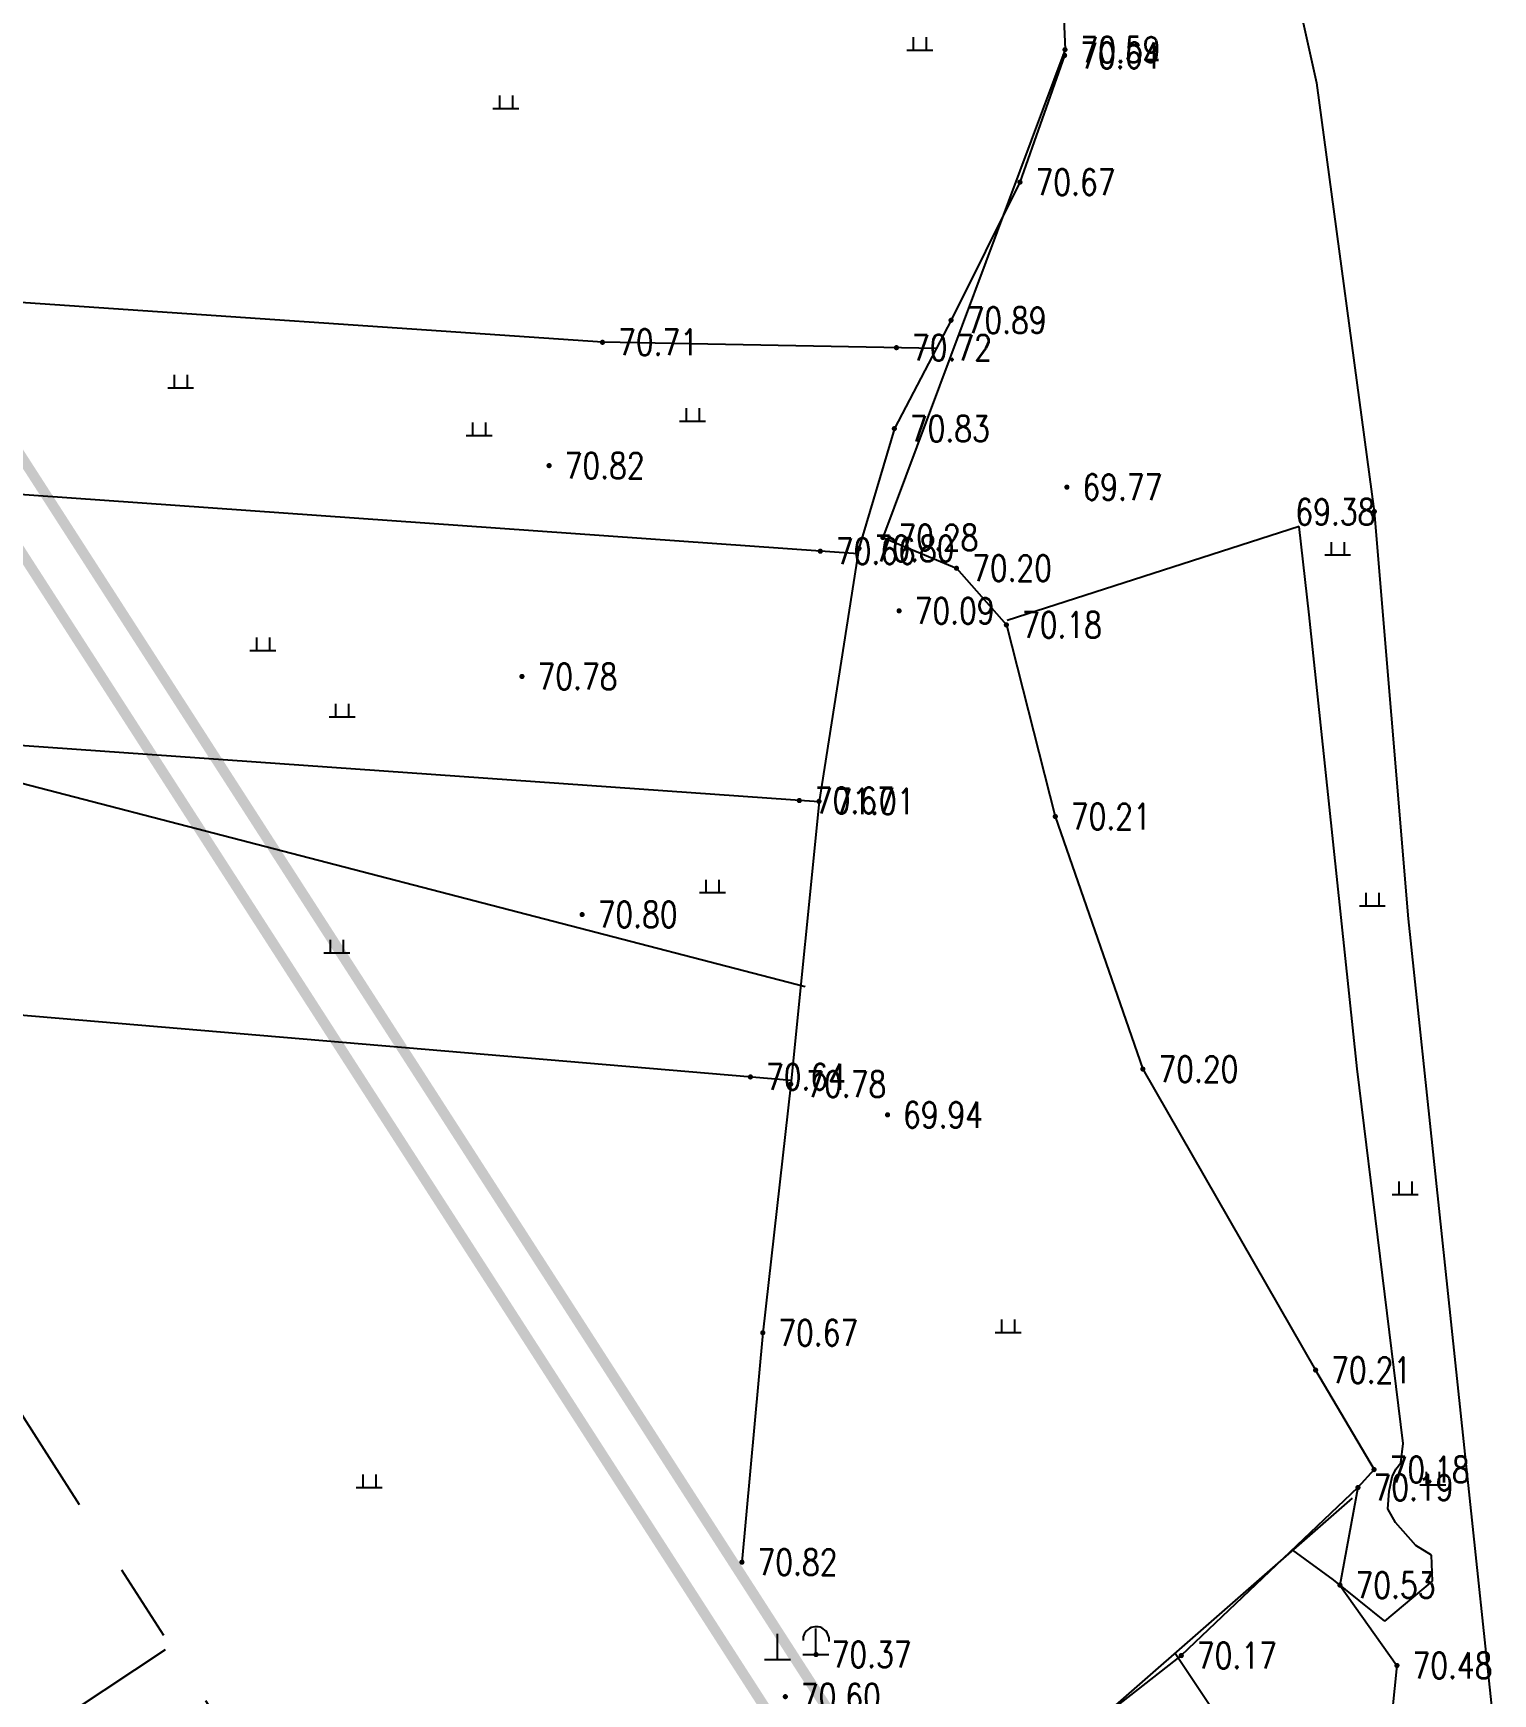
# Model space of a CAD drawing. Extents: x 10519 to 17598, y -625 to 2857.
# Drawn here: x 13713.7 to 13770, y 1171.6 to 1235.7 of the extents above; entities that cross this region are included whole.
import ezdxf
from ezdxf.enums import TextEntityAlignment as Align

# ---------------------------------------------------------------- set-up
doc = ezdxf.new("R2010")
doc.units = 0
doc.header["$MEASUREMENT"] = 0
doc.linetypes.add('CENTER', pattern=[2, 1.25, -0.25, 0.25, -0.25])
doc.linetypes.add('CENTERX2', pattern=[4, 2.5, -0.5, 0.5, -0.5])
doc.layers.get('0').update_dxf_attribs({"linetype": 'CONTINUOUS'})
for name, color, linetype in [('00000衢化东路中线', 1, 'CENTER'), ('00000道路边线', 2, 'CONTINUOUS'), ('0000原地形', 252, 'CONTINUOUS'), ('GCD', 224, 'CONTINUOUS')]:
    doc.layers.add(name, color=color, linetype=linetype)
doc.styles.add('HZ', font='txt8.shx', dxfattribs={"width": 0.8, "bigfont": 'hz.shx'})
doc.styles.add('正等线体', font='txt8.shx', dxfattribs={"width": 0.8, "bigfont": 'hz.shx'})
doc.linetypes.add('10421', pattern='A,2,[150,AAA.SHX,S=1,R=0,X=0,Y=1],1e-11', length=2)
doc.linetypes.add('1161', pattern='A,0,[149,AAA.SHX,S=0.1,R=0,X=0,Y=0],-1.6', length=1.6)

# ---------------------------------------------------------------- blocks, each defined once
blk = doc.blocks.new('GC110')
for p, q in [((-0.01, 0), (-0.01, 2)), ((-1.01, 0), (0.99, 0))]:
    blk.add_line(p, q)
blk.add_arc((0, 1.14), 1.01, 352.756, 183.4974)
blk = doc.blocks.new('GC200')
at = {"linetype": 'Continuous', "const_width": 0.2, "flags": 128}
blk.add_lwpolyline([(-0.1, 0, 1), (0.1, 0, 1)], format="xyb", close=True, dxfattribs=at)
blk = doc.blocks.new('GC111')
for p, q in [((0, 0), (0, 2)), ((-1, 0), (1, 0))]:
    blk.add_line(p, q)

msp = doc.modelspace()

# ---------------------------------------------------------------- linework, layer by layer
at = {"layer": '00000衢化东路中线', "color": 6, "linetype": 'CENTERX2', "ltscale": 6}
for p, q in [((13741.468, 1138.563), (13403.369, 1663.691)), ((13718.783, 1173.323), (12707.887, 504.304))]:
    msp.add_line(p, q, dxfattribs=at)
at = {"layer": '00000道路边线', "const_width": 0.4}
for points in [[(13756.603, 1148.308, -0.065136), (13825.178, 1003.376, 0.065136), (13756.603, 1148.308), (13576.295, 1428.357, -0.410529), (13583.517, 1462.739), (13652.854, 1508.626, -0.224647), (14318.381, 1604.23), (14655.468, 1500.221), (14721.808, 1482.843, -0.010771), (14723.879, 1482.253), (15171.602, 1344.107)], [(13758.284, 1149.39, -0.065136), (13827.082, 1003.99, 0.065136), (13758.284, 1149.39), (13577.99, 1429.419, -0.410529), (13584.057, 1458.299), (13655.061, 1505.291, -0.224647), (14317.202, 1600.407), (14654.432, 1496.355)]]:
    msp.add_lwpolyline(points, format="xyb", dxfattribs=at)
at = {"layer": '0000原地形', "linetype": '10421'}
for p, q in [((13753.396, 1237.592, 70.593), (13753.505, 1235.057, 70.593)), ((13753.396, 1237.592, 70.593), (13753.505, 1235.057, 70.593)), ((13753.505, 1235.057, 70.593), (13746.478, 1216.236, 70.593)), ((13753.505, 1235.057, 70.593), (13746.478, 1216.236, 70.593)), ((13753.489, 1234.833, 70.818), (13751.767, 1229.945, 70.818)), ((13753.489, 1234.833, 70.818), (13751.767, 1229.945, 70.818)), ((13751.767, 1229.945, 70.818), (13749.108, 1224.616, 70.818)), ((13751.767, 1229.945, 70.818), (13749.108, 1224.616, 70.818)), ((13749.108, 1224.616, 70.818), (13746.92, 1220.436, 70.818)), ((13749.108, 1224.616, 70.818), (13746.92, 1220.436, 70.818)), ((13746.92, 1220.436, 70.818), (13745.556, 1215.815, 70.818)), ((13746.92, 1220.436, 70.818), (13745.556, 1215.815, 70.818)), ((13746.478, 1216.236, 70.593), (13749.317, 1215.05, 70.593)), ((13746.478, 1216.236, 70.593), (13749.317, 1215.05, 70.593)), ((13745.556, 1215.815, 70.818), (13744.013, 1206.058, 70.818)), ((13745.556, 1215.815, 70.818), (13744.013, 1206.058, 70.818)), ((13749.317, 1215.05, 70.593), (13751.243, 1212.864, 70.593)), ((13749.317, 1215.05, 70.593), (13751.243, 1212.864, 70.593)), ((13751.243, 1212.864, 70.593), (13753.131, 1205.472, 70.593)), ((13751.243, 1212.864, 70.593), (13753.131, 1205.472, 70.593)), ((13744.013, 1206.058, 70.818), (13742.921, 1195.148, 70.818)), ((13744.013, 1206.058, 70.818), (13742.921, 1195.148, 70.818)), ((13753.131, 1205.472, 70.593), (13756.509, 1195.729, 70.593)), ((13753.131, 1205.472, 70.593), (13756.509, 1195.729, 70.593)), ((13756.509, 1195.729, 70.593), (13763.175, 1184.118, 70.593)), ((13756.509, 1195.729, 70.593), (13763.175, 1184.118, 70.593)), ((13742.921, 1195.148, 70.818), (13741.843, 1185.557, 70.818)), ((13742.921, 1195.148, 70.818), (13741.843, 1185.557, 70.818)), ((13741.843, 1185.557, 70.818), (13741.039, 1176.707, 70.818)), ((13741.843, 1185.557, 70.818), (13741.039, 1176.707, 70.818)), ((13763.175, 1184.118, 70.593), (13765.429, 1180.278, 70.593)), ((13763.175, 1184.118, 70.593), (13765.429, 1180.278, 70.593)), ((13765.429, 1180.278, 70.593), (13764.809, 1179.584, 70.593)), ((13765.429, 1180.278, 70.593), (13764.809, 1179.584, 70.593)), ((13764.809, 1179.584, 70.593), (13764.114, 1175.824, 70.593)), ((13764.809, 1179.584, 70.593), (13764.114, 1175.824, 70.593)), ((13764.114, 1175.824, 70.593), (13766.313, 1172.722, 70.593)), ((13764.114, 1175.824, 70.593), (13766.313, 1172.722, 70.593)), ((13766.313, 1172.722, 70.593), (13765.904, 1168.847, 70.593)), ((13766.313, 1172.722, 70.593), (13765.904, 1168.847, 70.593))]:
    msp.add_line(p, q, dxfattribs=at)
at = {"layer": '0000原地形', "linetype": 'Continuous'}
for p, q in [((13762.588, 1236.556), (13763.209, 1233.773)), ((13763.209, 1233.773), (13765.44, 1217.24)), ((13735.659, 1223.767, 70.724), (13711.38, 1225.425, 70.724)), ((13735.659, 1223.767, 70.724), (13711.38, 1225.425, 70.724)), ((13748.541, 1223.532, 70.724), (13735.659, 1223.767, 70.724)), ((13748.541, 1223.532, 70.724), (13735.659, 1223.767, 70.724)), ((13745.523, 1215.604), (13709.577, 1218.148)), ((13745.523, 1215.604), (13709.577, 1218.148)), ((13765.44, 1217.24), (13766.746, 1201.524)), ((13762.534, 1216.661, 69.865), (13751.273, 1213.03, 69.865)), ((13762.925, 1213.255, 69.865), (13762.534, 1216.661, 69.865)), ((13764.777, 1195.734, 69.865), (13762.925, 1213.255, 69.865)), ((13744.009, 1206.036), (13709.18, 1208.49)), ((13744.009, 1206.036), (13709.18, 1208.49)), ((13766.746, 1201.524), (13770.588, 1165.305)), ((13742.936, 1195.294, 70.642), (13708.174, 1198.235, 70.642)), ((13742.936, 1195.294, 70.642), (13708.174, 1198.235, 70.642)), ((13766.556, 1181.291, 69.865), (13764.777, 1195.734, 69.865)), ((13766.465, 1180.538, 69.865), (13766.556, 1181.291, 69.865)), ((13766.013, 1179.453, 69.865), (13766.128, 1180, 69.865)), ((13766.128, 1180, 69.865), (13766.274, 1180.3, 69.865)), ((13766.274, 1180.3, 69.865), (13766.465, 1180.538, 69.865)), ((13764.809, 1179.584, 70.19), (13757.991, 1173.104, 70.19)), ((13764.809, 1179.584, 70.19), (13757.991, 1173.104, 70.19)), ((13765.967, 1178.761, 69.865), (13766.013, 1179.453, 69.865)), ((13764.591, 1179.174, 70.161), (13755.042, 1170.829, 70.161)), ((13766.258, 1178.234, 69.865), (13765.967, 1178.761, 69.865)), ((13767.038, 1177.348, 69.865), (13766.258, 1178.234, 69.865)), ((13763.871, 1176.024, 70.398), (13762.298, 1177.17, 70.398)), ((13767.643, 1176.978, 69.865), (13767.038, 1177.348, 69.865)), ((13767.679, 1175.981, 69.865), (13767.643, 1176.978, 69.865)), ((13765.841, 1174.437, 70.398), (13763.871, 1176.024, 70.398)), ((13765.841, 1174.437, 69.865), (13767.679, 1175.981, 69.865)), ((13757.991, 1173.104, 70.19), (13753.113, 1169.303, 70.19)), ((13757.991, 1173.104, 70.19), (13753.113, 1169.303, 70.19))]:
    msp.add_line(p, q, dxfattribs=at)
at = {"layer": '0000原地形'}
for p, q in [((13747.65, 1235.533), (13747.65, 1235.033)), ((13748.15, 1235.533), (13748.15, 1235.033)), ((13747.4, 1235.033), (13748.4, 1235.033)), ((13731.684, 1233.287), (13731.684, 1232.787)), ((13732.184, 1233.287), (13732.184, 1232.787)), ((13731.434, 1232.787), (13732.434, 1232.787)), ((13719.132, 1222.512), (13719.132, 1222.012)), ((13719.632, 1222.512), (13719.632, 1222.012)), ((13718.882, 1222.012), (13719.882, 1222.012)), ((13738.883, 1221.22), (13738.883, 1220.72)), ((13739.383, 1221.22), (13739.383, 1220.72)), ((13730.648, 1220.673), (13730.648, 1220.173)), ((13730.648, 1220.673), (13730.648, 1220.173)), ((13731.148, 1220.673), (13731.148, 1220.173)), ((13731.148, 1220.673), (13731.148, 1220.173)), ((13738.633, 1220.72), (13739.633, 1220.72)), ((13730.398, 1220.173), (13731.398, 1220.173)), ((13730.398, 1220.173), (13731.398, 1220.173)), ((13763.774, 1216.062), (13763.774, 1215.562)), ((13764.274, 1216.062), (13764.274, 1215.562)), ((13763.524, 1215.562), (13764.524, 1215.562)), ((13722.307, 1212.379), (13722.307, 1211.879)), ((13722.307, 1212.379), (13722.307, 1211.879)), ((13722.807, 1212.379), (13722.807, 1211.879)), ((13722.807, 1212.379), (13722.807, 1211.879)), ((13722.057, 1211.879), (13723.057, 1211.879)), ((13722.057, 1211.879), (13723.057, 1211.879)), ((13725.363, 1209.824), (13725.363, 1209.324)), ((13725.863, 1209.824), (13725.863, 1209.324)), ((13725.113, 1209.324), (13726.113, 1209.324)), ((13739.401, 1202.536), (13740.401, 1202.536)), ((13739.651, 1203.036), (13739.651, 1202.536)), ((13740.151, 1203.036), (13740.151, 1202.536)), ((13765.112, 1202.528), (13765.112, 1202.028)), ((13765.612, 1202.528), (13765.612, 1202.028)), ((13764.862, 1202.028), (13765.862, 1202.028)), ((13725.156, 1200.71), (13725.156, 1200.21)), ((13725.156, 1200.71), (13725.156, 1200.21)), ((13725.656, 1200.71), (13725.656, 1200.21)), ((13725.656, 1200.71), (13725.656, 1200.21)), ((13724.906, 1200.21), (13725.906, 1200.21)), ((13724.906, 1200.21), (13725.906, 1200.21)), ((13766.131, 1190.895), (13767.131, 1190.895)), ((13766.381, 1191.395), (13766.381, 1190.895)), ((13766.881, 1191.395), (13766.881, 1190.895)), ((13751.058, 1186.069), (13751.058, 1185.569)), ((13751.058, 1186.069), (13751.058, 1185.569)), ((13751.558, 1186.069), (13751.558, 1185.569)), ((13751.558, 1186.069), (13751.558, 1185.569)), ((13750.808, 1185.569), (13751.808, 1185.569)), ((13750.808, 1185.569), (13751.808, 1185.569)), ((13726.409, 1180.09), (13726.409, 1179.59)), ((13726.409, 1180.09), (13726.409, 1179.59)), ((13726.909, 1180.09), (13726.909, 1179.59)), ((13726.909, 1180.09), (13726.909, 1179.59)), ((13767.445, 1180.189), (13767.445, 1179.689)), ((13767.945, 1180.189), (13767.945, 1179.689)), ((13726.159, 1179.59), (13727.159, 1179.59)), ((13726.159, 1179.59), (13727.159, 1179.59)), ((13767.195, 1179.689), (13768.195, 1179.689))]:
    msp.add_line(p, q, dxfattribs=at)
at = {"layer": '0000原地形', "linetype": '1161'}
for p, q in [((13743.476, 1198.905), (13705.813, 1208.67)), ((13757.754, 1173.199, 70.161), (13761.738, 1167.248, 70.161))]:
    msp.add_line(p, q, dxfattribs=at)

# ---------------------------------------------------------------- block references
at = {"layer": '0000原地形', "linetype": 'Continuous', "xscale": 0.5, "yscale": 0.5}
for name, p in [('GC110', (13743.9, 1173.143, 70.366)), ('GC110', (13743.9, 1173.143, 70.366)), ('GC111', (13742.409, 1172.947, 70.572))]:
    msp.add_blockref(name, p, dxfattribs=at)
at = {"layer": 'GCD', "linetype": 'Continuous'}
ref = msp.add_blockref('GC200', (13753.489, 1234.833, 70.635), dxfattribs=dict(at, xscale=0.5, yscale=0.5, zscale=0.5))
ref.add_attrib('height', '70.64', dxfattribs={"linetype": 'Continuous', "height": 1, "style": 'HZ', "width": 0.8}).set_placement((13754.089, 1234.833, 70.635), align=Align.MIDDLE_LEFT)
ref = msp.add_blockref('GC200', (13753.489, 1234.833, 70.635), dxfattribs=dict(at, xscale=0.5, yscale=0.5, zscale=0.5))
ref.add_attrib('height', '70.64', dxfattribs={"linetype": 'Continuous', "height": 1, "style": 'HZ', "width": 0.8}).set_placement((13754.089, 1234.833, 70.635), align=Align.MIDDLE_LEFT)
ref = msp.add_blockref('GC200', (13753.505, 1235.057, 70.591), dxfattribs=dict(at, xscale=0.5, yscale=0.5, zscale=0.5))
ref.add_attrib('height', '70.59', dxfattribs={"linetype": 'Continuous', "height": 1, "style": 'HZ', "width": 0.8}).set_placement((13754.105, 1235.057, 70.591), align=Align.MIDDLE_LEFT)
ref = msp.add_blockref('GC200', (13753.505, 1235.057, 70.591), dxfattribs=dict(at, xscale=0.5, yscale=0.5, zscale=0.5))
ref.add_attrib('height', '70.59', dxfattribs={"linetype": 'Continuous', "height": 1, "style": 'HZ', "width": 0.8}).set_placement((13754.105, 1235.057, 70.591), align=Align.MIDDLE_LEFT)
ref = msp.add_blockref('GC200', (13751.767, 1229.945, 70.674), dxfattribs=dict(at, xscale=0.5, yscale=0.5, zscale=0.5))
ref.add_attrib('height', '70.67', dxfattribs={"linetype": 'Continuous', "height": 1, "style": 'HZ', "width": 0.8}).set_placement((13752.367, 1229.945, 70.674), align=Align.MIDDLE_LEFT)
ref = msp.add_blockref('GC200', (13751.767, 1229.945, 70.674), dxfattribs=dict(at, xscale=0.5, yscale=0.5, zscale=0.5))
ref.add_attrib('height', '70.67', dxfattribs={"linetype": 'Continuous', "height": 1, "style": 'HZ', "width": 0.8}).set_placement((13752.367, 1229.945, 70.674), align=Align.MIDDLE_LEFT)
ref = msp.add_blockref('GC200', (13749.108, 1224.616, 70.891), dxfattribs=dict(at, xscale=0.5, yscale=0.5, zscale=0.5))
ref.add_attrib('height', '70.89', dxfattribs={"linetype": 'Continuous', "height": 1, "style": 'HZ', "width": 0.8}).set_placement((13749.708, 1224.616, 70.891), align=Align.MIDDLE_LEFT)
ref = msp.add_blockref('GC200', (13749.108, 1224.616, 70.891), dxfattribs=dict(at, xscale=0.5, yscale=0.5, zscale=0.5))
ref.add_attrib('height', '70.89', dxfattribs={"linetype": 'Continuous', "height": 1, "style": 'HZ', "width": 0.8}).set_placement((13749.708, 1224.616, 70.891), align=Align.MIDDLE_LEFT)
ref = msp.add_blockref('GC200', (13735.659, 1223.767, 70.706), dxfattribs=dict(at, xscale=0.5, yscale=0.5, zscale=0.5))
ref.add_attrib('height', '70.71', dxfattribs={"linetype": 'Continuous', "height": 1, "style": 'HZ', "width": 0.8}).set_placement((13736.259, 1223.767, 70.706), align=Align.MIDDLE_LEFT)
ref = msp.add_blockref('GC200', (13735.659, 1223.767, 70.706), dxfattribs=dict(at, xscale=0.5, yscale=0.5, zscale=0.5))
ref.add_attrib('height', '70.71', dxfattribs={"linetype": 'Continuous', "height": 1, "style": 'HZ', "width": 0.8}).set_placement((13736.259, 1223.767, 70.706), align=Align.MIDDLE_LEFT)
ref = msp.add_blockref('GC200', (13747.001, 1223.56, 70.724), dxfattribs=dict(at, xscale=0.5, yscale=0.5, zscale=0.5))
ref.add_attrib('height', '70.72', dxfattribs={"linetype": 'Continuous', "height": 1, "style": 'HZ', "width": 0.8}).set_placement((13747.601, 1223.56, 70.724), align=Align.MIDDLE_LEFT)
ref = msp.add_blockref('GC200', (13747.001, 1223.56, 70.724), dxfattribs=dict(at, xscale=0.5, yscale=0.5, zscale=0.5))
ref.add_attrib('height', '70.72', dxfattribs={"linetype": 'Continuous', "height": 1, "style": 'HZ', "width": 0.8}).set_placement((13747.601, 1223.56, 70.724), align=Align.MIDDLE_LEFT)
ref = msp.add_blockref('GC200', (13746.92, 1220.436, 70.825), dxfattribs=dict(at, xscale=0.5, yscale=0.5, zscale=0.5))
ref.add_attrib('height', '70.83', dxfattribs={"linetype": 'Continuous', "height": 1, "style": 'HZ', "width": 0.8}).set_placement((13747.52, 1220.436, 70.825), align=Align.MIDDLE_LEFT)
ref = msp.add_blockref('GC200', (13746.92, 1220.436, 70.825), dxfattribs=dict(at, xscale=0.5, yscale=0.5, zscale=0.5))
ref.add_attrib('height', '70.83', dxfattribs={"linetype": 'Continuous', "height": 1, "style": 'HZ', "width": 0.8}).set_placement((13747.52, 1220.436, 70.825), align=Align.MIDDLE_LEFT)
ref = msp.add_blockref('GC200', (13733.598, 1219.009, 70.816), dxfattribs=dict(at, xscale=0.5, yscale=0.5, zscale=0.5))
ref.add_attrib('height', '70.82', dxfattribs={"linetype": 'Continuous', "height": 1, "style": 'HZ', "width": 0.8}).set_placement((13734.198, 1219.009, 70.816), align=Align.MIDDLE_LEFT)
ref = msp.add_blockref('GC200', (13733.598, 1219.009, 70.816), dxfattribs=dict(at, xscale=0.5, yscale=0.5, zscale=0.5))
ref.add_attrib('height', '70.82', dxfattribs={"linetype": 'Continuous', "height": 1, "style": 'HZ', "width": 0.8}).set_placement((13734.198, 1219.009, 70.816), align=Align.MIDDLE_LEFT)
ref = msp.add_blockref('GC200', (13753.578, 1218.179, 69.769), dxfattribs=dict(at, xscale=0.5, yscale=0.5, zscale=0.5))
ref.add_attrib('height', '69.77', dxfattribs={"linetype": 'Continuous', "height": 1, "style": 'HZ', "width": 0.8}).set_placement((13754.178, 1218.179, 69.769), align=Align.MIDDLE_LEFT)
ref = msp.add_blockref('GC200', (13753.578, 1218.179, 69.769), dxfattribs=dict(at, xscale=0.5, yscale=0.5, zscale=0.5))
ref.add_attrib('height', '69.77', dxfattribs={"linetype": 'Continuous', "height": 1, "style": 'HZ', "width": 0.8}).set_placement((13754.178, 1218.179, 69.769), align=Align.MIDDLE_LEFT)
ref = msp.add_blockref('GC200', (13765.44, 1217.24, 69.382), dxfattribs=dict(at, xscale=0.5, yscale=0.5, zscale=0.5))
ref.add_attrib('height', '69.38', dxfattribs={"linetype": 'Continuous', "height": 1, "style": '正等线体', "width": 0.8}).set_placement((13762.395, 1217.222, 69.382), align=Align.MIDDLE_LEFT)
ref = msp.add_blockref('GC200', (13746.478, 1216.236, 70.276), dxfattribs=dict(at, xscale=0.5, yscale=0.5, zscale=0.5))
ref.add_attrib('height', '70.28', dxfattribs={"linetype": 'Continuous', "height": 1, "style": 'HZ', "width": 0.8}).set_placement((13747.078, 1216.236, 70.276), align=Align.MIDDLE_LEFT)
ref = msp.add_blockref('GC200', (13746.478, 1216.236, 70.276), dxfattribs=dict(at, xscale=0.5, yscale=0.5, zscale=0.5))
ref.add_attrib('height', '70.28', dxfattribs={"linetype": 'Continuous', "height": 1, "style": 'HZ', "width": 0.8}).set_placement((13747.078, 1216.236, 70.276), align=Align.MIDDLE_LEFT)
ref = msp.add_blockref('GC200', (13744.063, 1215.707, 70.661), dxfattribs=dict(at, xscale=0.5, yscale=0.5, zscale=0.5))
ref.add_attrib('height', '70.66', dxfattribs={"linetype": 'Continuous', "height": 1, "style": 'HZ', "width": 0.8}).set_placement((13744.663, 1215.707, 70.661), align=Align.MIDDLE_LEFT)
ref = msp.add_blockref('GC200', (13744.063, 1215.707, 70.661), dxfattribs=dict(at, xscale=0.5, yscale=0.5, zscale=0.5))
ref.add_attrib('height', '70.66', dxfattribs={"linetype": 'Continuous', "height": 1, "style": 'HZ', "width": 0.8}).set_placement((13744.663, 1215.707, 70.661), align=Align.MIDDLE_LEFT)
ref = msp.add_blockref('GC200', (13745.556, 1215.815, 70.804), dxfattribs=dict(at, xscale=0.5, yscale=0.5, zscale=0.5))
ref.add_attrib('height', '70.80', dxfattribs={"linetype": 'Continuous', "height": 1, "style": 'HZ', "width": 0.8}).set_placement((13746.156, 1215.815, 70.804), align=Align.MIDDLE_LEFT)
ref = msp.add_blockref('GC200', (13745.556, 1215.815, 70.804), dxfattribs=dict(at, xscale=0.5, yscale=0.5, zscale=0.5))
ref.add_attrib('height', '70.80', dxfattribs={"linetype": 'Continuous', "height": 1, "style": 'HZ', "width": 0.8}).set_placement((13746.156, 1215.815, 70.804), align=Align.MIDDLE_LEFT)
ref = msp.add_blockref('GC200', (13749.317, 1215.05, 70.201), dxfattribs=dict(at, xscale=0.5, yscale=0.5, zscale=0.5))
ref.add_attrib('height', '70.20', dxfattribs={"linetype": 'Continuous', "height": 1, "style": 'HZ', "width": 0.8}).set_placement((13749.917, 1215.05, 70.201), align=Align.MIDDLE_LEFT)
ref = msp.add_blockref('GC200', (13749.317, 1215.05, 70.201), dxfattribs=dict(at, xscale=0.5, yscale=0.5, zscale=0.5))
ref.add_attrib('height', '70.20', dxfattribs={"linetype": 'Continuous', "height": 1, "style": 'HZ', "width": 0.8}).set_placement((13749.917, 1215.05, 70.201), align=Align.MIDDLE_LEFT)
ref = msp.add_blockref('GC200', (13747.104, 1213.407, 70.089), dxfattribs=dict(at, xscale=0.5, yscale=0.5, zscale=0.5))
ref.add_attrib('height', '70.09', dxfattribs={"linetype": 'Continuous', "height": 1, "style": 'HZ', "width": 0.8}).set_placement((13747.704, 1213.407, 70.089), align=Align.MIDDLE_LEFT)
ref = msp.add_blockref('GC200', (13747.104, 1213.407, 70.089), dxfattribs=dict(at, xscale=0.5, yscale=0.5, zscale=0.5))
ref.add_attrib('height', '70.09', dxfattribs={"linetype": 'Continuous', "height": 1, "style": 'HZ', "width": 0.8}).set_placement((13747.704, 1213.407, 70.089), align=Align.MIDDLE_LEFT)
ref = msp.add_blockref('GC200', (13751.243, 1212.864, 70.182), dxfattribs=dict(at, xscale=0.5, yscale=0.5, zscale=0.5))
ref.add_attrib('height', '70.18', dxfattribs={"linetype": 'Continuous', "height": 1, "style": 'HZ', "width": 0.8}).set_placement((13751.843, 1212.864, 70.182), align=Align.MIDDLE_LEFT)
ref = msp.add_blockref('GC200', (13751.243, 1212.864, 70.182), dxfattribs=dict(at, xscale=0.5, yscale=0.5, zscale=0.5))
ref.add_attrib('height', '70.18', dxfattribs={"linetype": 'Continuous', "height": 1, "style": 'HZ', "width": 0.8}).set_placement((13751.843, 1212.864, 70.182), align=Align.MIDDLE_LEFT)
ref = msp.add_blockref('GC200', (13732.552, 1210.876, 70.776), dxfattribs=dict(at, xscale=0.5, yscale=0.5, zscale=0.5))
ref.add_attrib('height', '70.78', dxfattribs={"linetype": 'Continuous', "height": 1, "style": 'HZ', "width": 0.8}).set_placement((13733.152, 1210.876, 70.776), align=Align.MIDDLE_LEFT)
ref = msp.add_blockref('GC200', (13732.552, 1210.876, 70.776), dxfattribs=dict(at, xscale=0.5, yscale=0.5, zscale=0.5))
ref.add_attrib('height', '70.78', dxfattribs={"linetype": 'Continuous', "height": 1, "style": 'HZ', "width": 0.8}).set_placement((13733.152, 1210.876, 70.776), align=Align.MIDDLE_LEFT)
ref = msp.add_blockref('GC200', (13743.253, 1206.089, 70.673), dxfattribs=dict(at, xscale=0.5, yscale=0.5, zscale=0.5))
ref.add_attrib('height', '70.67', dxfattribs={"linetype": 'Continuous', "height": 1, "style": 'HZ', "width": 0.8}).set_placement((13743.853, 1206.089, 70.673), align=Align.MIDDLE_LEFT)
ref = msp.add_blockref('GC200', (13743.253, 1206.089, 70.673), dxfattribs=dict(at, xscale=0.5, yscale=0.5, zscale=0.5))
ref.add_attrib('height', '70.67', dxfattribs={"linetype": 'Continuous', "height": 1, "style": 'HZ', "width": 0.8}).set_placement((13743.853, 1206.089, 70.673), align=Align.MIDDLE_LEFT)
ref = msp.add_blockref('GC200', (13744.013, 1206.058, 71.011), dxfattribs=dict(at, xscale=0.5, yscale=0.5, zscale=0.5))
ref.add_attrib('height', '71.01', dxfattribs={"linetype": 'Continuous', "height": 1, "style": 'HZ', "width": 0.8}).set_placement((13744.613, 1206.058, 71.011), align=Align.MIDDLE_LEFT)
ref = msp.add_blockref('GC200', (13744.013, 1206.058, 71.011), dxfattribs=dict(at, xscale=0.5, yscale=0.5, zscale=0.5))
ref.add_attrib('height', '71.01', dxfattribs={"linetype": 'Continuous', "height": 1, "style": 'HZ', "width": 0.8}).set_placement((13744.613, 1206.058, 71.011), align=Align.MIDDLE_LEFT)
ref = msp.add_blockref('GC200', (13753.131, 1205.472, 70.21), dxfattribs=dict(at, xscale=0.5, yscale=0.5, zscale=0.5))
ref.add_attrib('height', '70.21', dxfattribs={"linetype": 'Continuous', "height": 1, "style": 'HZ', "width": 0.8}).set_placement((13753.731, 1205.472, 70.21), align=Align.MIDDLE_LEFT)
ref = msp.add_blockref('GC200', (13753.131, 1205.472, 70.21), dxfattribs=dict(at, xscale=0.5, yscale=0.5, zscale=0.5))
ref.add_attrib('height', '70.21', dxfattribs={"linetype": 'Continuous', "height": 1, "style": 'HZ', "width": 0.8}).set_placement((13753.731, 1205.472, 70.21), align=Align.MIDDLE_LEFT)
ref = msp.add_blockref('GC200', (13734.873, 1201.691, 70.797), dxfattribs=dict(at, xscale=0.5, yscale=0.5, zscale=0.5))
ref.add_attrib('height', '70.80', dxfattribs={"linetype": 'Continuous', "height": 1, "style": 'HZ', "width": 0.8}).set_placement((13735.473, 1201.691, 70.797), align=Align.MIDDLE_LEFT)
ref = msp.add_blockref('GC200', (13734.873, 1201.691, 70.797), dxfattribs=dict(at, xscale=0.5, yscale=0.5, zscale=0.5))
ref.add_attrib('height', '70.80', dxfattribs={"linetype": 'Continuous', "height": 1, "style": 'HZ', "width": 0.8}).set_placement((13735.473, 1201.691, 70.797), align=Align.MIDDLE_LEFT)
ref = msp.add_blockref('GC200', (13756.509, 1195.729, 70.198), dxfattribs=dict(at, xscale=0.5, yscale=0.5, zscale=0.5))
ref.add_attrib('height', '70.20', dxfattribs={"linetype": 'Continuous', "height": 1, "style": 'HZ', "width": 0.8}).set_placement((13757.109, 1195.729, 70.198), align=Align.MIDDLE_LEFT)
ref = msp.add_blockref('GC200', (13756.509, 1195.729, 70.198), dxfattribs=dict(at, xscale=0.5, yscale=0.5, zscale=0.5))
ref.add_attrib('height', '70.20', dxfattribs={"linetype": 'Continuous', "height": 1, "style": 'HZ', "width": 0.8}).set_placement((13757.109, 1195.729, 70.198), align=Align.MIDDLE_LEFT)
ref = msp.add_blockref('GC200', (13741.367, 1195.427, 70.642), dxfattribs=dict(at, xscale=0.5, yscale=0.5, zscale=0.5))
ref.add_attrib('height', '70.64', dxfattribs={"linetype": 'Continuous', "height": 1, "style": 'HZ', "width": 0.8}).set_placement((13741.967, 1195.427, 70.642), align=Align.MIDDLE_LEFT)
ref = msp.add_blockref('GC200', (13741.367, 1195.427, 70.642), dxfattribs=dict(at, xscale=0.5, yscale=0.5, zscale=0.5))
ref.add_attrib('height', '70.64', dxfattribs={"linetype": 'Continuous', "height": 1, "style": 'HZ', "width": 0.8}).set_placement((13741.967, 1195.427, 70.642), align=Align.MIDDLE_LEFT)
ref = msp.add_blockref('GC200', (13742.921, 1195.148, 70.776), dxfattribs=dict(at, xscale=0.5, yscale=0.5, zscale=0.5))
ref.add_attrib('height', '70.78', dxfattribs={"linetype": 'Continuous', "height": 1, "style": 'HZ', "width": 0.8}).set_placement((13743.521, 1195.148, 70.776), align=Align.MIDDLE_LEFT)
ref = msp.add_blockref('GC200', (13742.921, 1195.148, 70.776), dxfattribs=dict(at, xscale=0.5, yscale=0.5, zscale=0.5))
ref.add_attrib('height', '70.78', dxfattribs={"linetype": 'Continuous', "height": 1, "style": 'HZ', "width": 0.8}).set_placement((13743.521, 1195.148, 70.776), align=Align.MIDDLE_LEFT)
ref = msp.add_blockref('GC200', (13746.658, 1193.964, 69.936), dxfattribs=dict(at, xscale=0.5, yscale=0.5, zscale=0.5))
ref.add_attrib('height', '69.94', dxfattribs={"linetype": 'Continuous', "height": 1, "style": 'HZ', "width": 0.8}).set_placement((13747.258, 1193.964, 69.936), align=Align.MIDDLE_LEFT)
ref = msp.add_blockref('GC200', (13746.658, 1193.964, 69.936), dxfattribs=dict(at, xscale=0.5, yscale=0.5, zscale=0.5))
ref.add_attrib('height', '69.94', dxfattribs={"linetype": 'Continuous', "height": 1, "style": 'HZ', "width": 0.8}).set_placement((13747.258, 1193.964, 69.936), align=Align.MIDDLE_LEFT)
ref = msp.add_blockref('GC200', (13741.843, 1185.557, 70.672), dxfattribs=dict(at, xscale=0.5, yscale=0.5, zscale=0.5))
ref.add_attrib('height', '70.67', dxfattribs={"linetype": 'Continuous', "height": 1, "style": 'HZ', "width": 0.8}).set_placement((13742.443, 1185.557, 70.672), align=Align.MIDDLE_LEFT)
ref = msp.add_blockref('GC200', (13741.843, 1185.557, 70.672), dxfattribs=dict(at, xscale=0.5, yscale=0.5, zscale=0.5))
ref.add_attrib('height', '70.67', dxfattribs={"linetype": 'Continuous', "height": 1, "style": 'HZ', "width": 0.8}).set_placement((13742.443, 1185.557, 70.672), align=Align.MIDDLE_LEFT)
ref = msp.add_blockref('GC200', (13763.175, 1184.118, 70.206), dxfattribs=dict(at, xscale=0.5, yscale=0.5, zscale=0.5))
ref.add_attrib('height', '70.21', dxfattribs={"linetype": 'Continuous', "height": 1, "style": 'HZ', "width": 0.8}).set_placement((13763.775, 1184.118, 70.206), align=Align.MIDDLE_LEFT)
ref = msp.add_blockref('GC200', (13763.175, 1184.118, 70.206), dxfattribs=dict(at, xscale=0.5, yscale=0.5, zscale=0.5))
ref.add_attrib('height', '70.21', dxfattribs={"linetype": 'Continuous', "height": 1, "style": 'HZ', "width": 0.8}).set_placement((13763.775, 1184.118, 70.206), align=Align.MIDDLE_LEFT)
ref = msp.add_blockref('GC200', (13765.429, 1180.278, 70.18), dxfattribs=dict(at, xscale=0.5, yscale=0.5, zscale=0.5))
ref.add_attrib('height', '70.18', dxfattribs={"linetype": 'Continuous', "height": 1, "style": 'HZ', "width": 0.8}).set_placement((13766.029, 1180.278, 70.18), align=Align.MIDDLE_LEFT)
ref = msp.add_blockref('GC200', (13765.429, 1180.278, 70.18), dxfattribs=dict(at, xscale=0.5, yscale=0.5, zscale=0.5))
ref.add_attrib('height', '70.18', dxfattribs={"linetype": 'Continuous', "height": 1, "style": 'HZ', "width": 0.8}).set_placement((13766.029, 1180.278, 70.18), align=Align.MIDDLE_LEFT)
ref = msp.add_blockref('GC200', (13764.809, 1179.584, 70.19), dxfattribs=dict(at, xscale=0.5, yscale=0.5, zscale=0.5))
ref.add_attrib('height', '70.19', dxfattribs={"linetype": 'Continuous', "height": 1, "style": 'HZ', "width": 0.8}).set_placement((13765.409, 1179.584, 70.19), align=Align.MIDDLE_LEFT)
ref = msp.add_blockref('GC200', (13764.809, 1179.584, 70.19), dxfattribs=dict(at, xscale=0.5, yscale=0.5, zscale=0.5))
ref.add_attrib('height', '70.19', dxfattribs={"linetype": 'Continuous', "height": 1, "style": 'HZ', "width": 0.8}).set_placement((13765.409, 1179.584, 70.19), align=Align.MIDDLE_LEFT)
ref = msp.add_blockref('GC200', (13741.039, 1176.707, 70.818), dxfattribs=dict(at, xscale=0.5, yscale=0.5, zscale=0.5))
ref.add_attrib('height', '70.82', dxfattribs={"linetype": 'Continuous', "height": 1, "style": 'HZ', "width": 0.8}).set_placement((13741.639, 1176.707, 70.818), align=Align.MIDDLE_LEFT)
ref = msp.add_blockref('GC200', (13741.039, 1176.707, 70.818), dxfattribs=dict(at, xscale=0.5, yscale=0.5, zscale=0.5))
ref.add_attrib('height', '70.82', dxfattribs={"linetype": 'Continuous', "height": 1, "style": 'HZ', "width": 0.8}).set_placement((13741.639, 1176.707, 70.818), align=Align.MIDDLE_LEFT)
ref = msp.add_blockref('GC200', (13764.114, 1175.824, 70.533), dxfattribs=dict(at, xscale=0.5, yscale=0.5, zscale=0.5))
ref.add_attrib('height', '70.53', dxfattribs={"linetype": 'Continuous', "height": 1, "style": 'HZ', "width": 0.8}).set_placement((13764.714, 1175.824, 70.533), align=Align.MIDDLE_LEFT)
ref = msp.add_blockref('GC200', (13764.114, 1175.824, 70.533), dxfattribs=dict(at, xscale=0.5, yscale=0.5, zscale=0.5))
ref.add_attrib('height', '70.53', dxfattribs={"linetype": 'Continuous', "height": 1, "style": 'HZ', "width": 0.8}).set_placement((13764.714, 1175.824, 70.533), align=Align.MIDDLE_LEFT)
ref = msp.add_blockref('GC200', (13743.9, 1173.143, 70.366), dxfattribs=dict(at, xscale=0.5, yscale=0.5, zscale=0.5))
ref.add_attrib('height', '70.37', dxfattribs={"linetype": 'Continuous', "height": 1, "style": 'HZ', "width": 0.8}).set_placement((13744.5, 1173.143, 70.366), align=Align.MIDDLE_LEFT)
ref = msp.add_blockref('GC200', (13743.9, 1173.143, 70.366), dxfattribs=dict(at, xscale=0.5, yscale=0.5, zscale=0.5))
ref.add_attrib('height', '70.37', dxfattribs={"linetype": 'Continuous', "height": 1, "style": 'HZ', "width": 0.8}).set_placement((13744.5, 1173.143, 70.366), align=Align.MIDDLE_LEFT)
ref = msp.add_blockref('GC200', (13757.991, 1173.104, 70.166), dxfattribs=dict(at, xscale=0.5, yscale=0.5, zscale=0.5))
ref.add_attrib('height', '70.17', dxfattribs={"linetype": 'Continuous', "height": 1, "style": 'HZ', "width": 0.8}).set_placement((13758.591, 1173.104, 70.166), align=Align.MIDDLE_LEFT)
ref = msp.add_blockref('GC200', (13757.991, 1173.104, 70.166), dxfattribs=dict(at, xscale=0.5, yscale=0.5, zscale=0.5))
ref.add_attrib('height', '70.17', dxfattribs={"linetype": 'Continuous', "height": 1, "style": 'HZ', "width": 0.8}).set_placement((13758.591, 1173.104, 70.166), align=Align.MIDDLE_LEFT)
ref = msp.add_blockref('GC200', (13766.313, 1172.722, 70.481), dxfattribs=dict(at, xscale=0.5, yscale=0.5, zscale=0.5))
ref.add_attrib('height', '70.48', dxfattribs={"linetype": 'Continuous', "height": 1, "style": 'HZ', "width": 0.8}).set_placement((13766.913, 1172.722, 70.481), align=Align.MIDDLE_LEFT)
ref = msp.add_blockref('GC200', (13766.313, 1172.722, 70.481), dxfattribs=dict(at, xscale=0.5, yscale=0.5, zscale=0.5))
ref.add_attrib('height', '70.48', dxfattribs={"linetype": 'Continuous', "height": 1, "style": 'HZ', "width": 0.8}).set_placement((13766.913, 1172.722, 70.481), align=Align.MIDDLE_LEFT)
ref = msp.add_blockref('GC200', (13742.714, 1171.519, 70.601), dxfattribs=dict(at, xscale=0.5, yscale=0.5, zscale=0.5))
ref.add_attrib('height', '70.60', dxfattribs={"linetype": 'Continuous', "height": 1, "style": 'HZ', "width": 0.8}).set_placement((13743.314, 1171.519, 70.601), align=Align.MIDDLE_LEFT)
ref = msp.add_blockref('GC200', (13742.714, 1171.519, 70.601), dxfattribs=dict(at, xscale=0.5, yscale=0.5, zscale=0.5))
ref.add_attrib('height', '70.60', dxfattribs={"linetype": 'Continuous', "height": 1, "style": 'HZ', "width": 0.8}).set_placement((13743.314, 1171.519, 70.601), align=Align.MIDDLE_LEFT)

doc.saveas('drawing.dxf')
